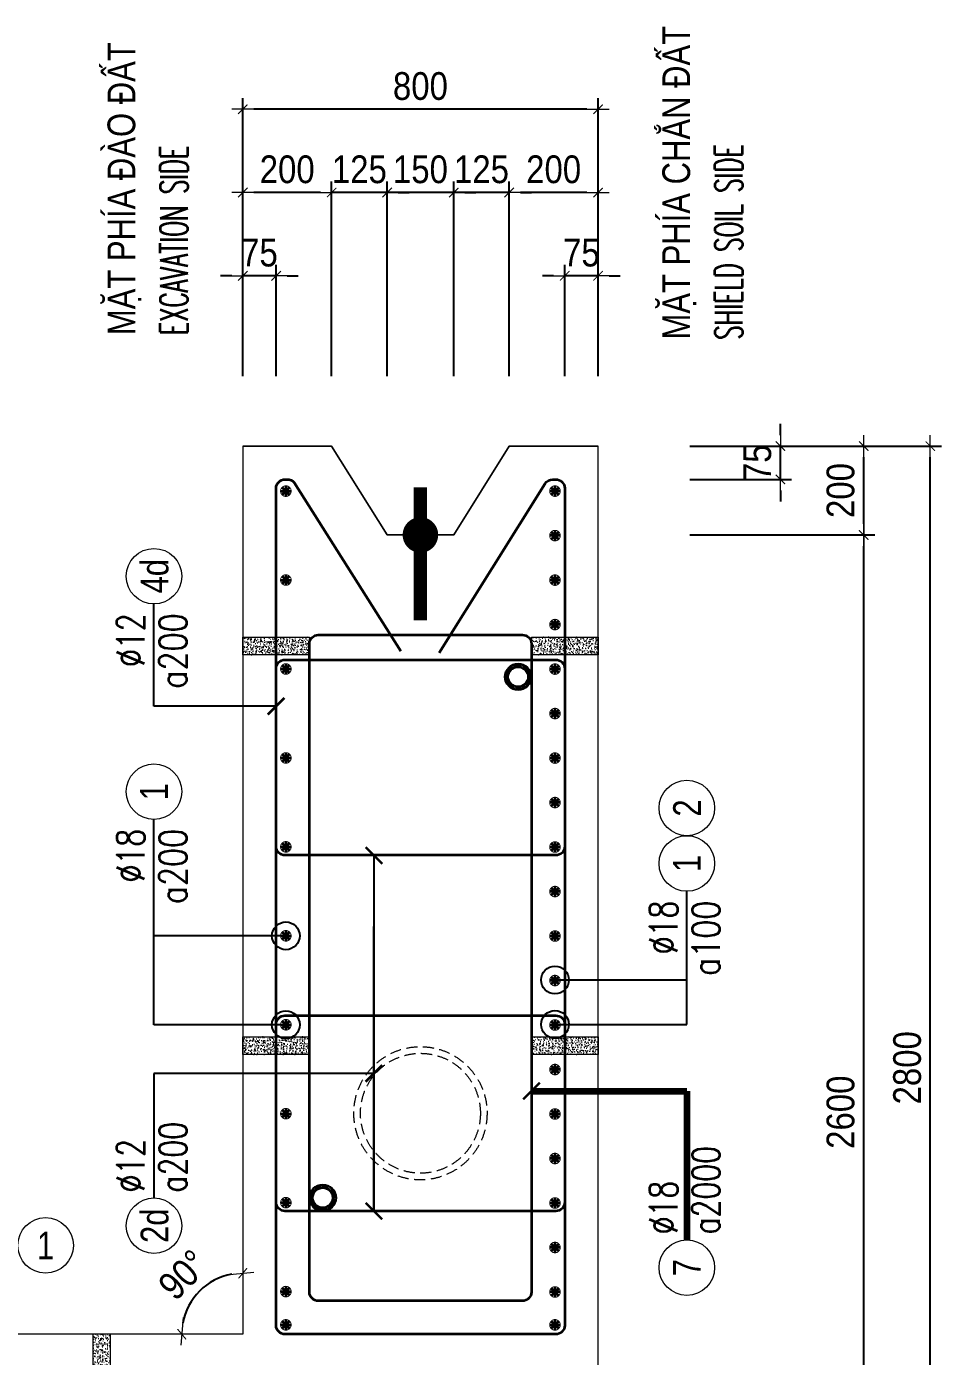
# Model space of a CAD drawing. Header units: millimetres. Extents: x -642477 to 1168880, y -27982 to 330379.
# Drawn here: x 717403 to 723584, y 95502 to 104486 of the extents above; entities that cross this region are included whole.
import ezdxf
from ezdxf.enums import TextEntityAlignment as Align

# ---------------------------------------------------------------- set-up
doc = ezdxf.new("R2010")
doc.units = ezdxf.units.MM
doc.linetypes.add('HIDDEN', pattern=[0.375, 0.25, -0.125])
doc.layers.get('0').update_dxf_attribs({"lineweight": 20})
doc.layers.get('Defpoints').update_dxf_attribs({"color": 151, "lineweight": 9})
for name, color, linetype, lineweight in [('NDC_S_BREAK-LINE', 1, 'Continuous', 15), ('NDC_S_DIAPHGRAM WALL', 3, 'Continuous', 20), ('NDC_S_DIM', 1, 'Continuous', 15), ('NDC_S_ENG TITLE', 3, 'Continuous', 20), ('NDC_S_HATCH MATERIAL', 8, 'Continuous', 13), ('NDC_S_LEADER', 1, 'Continuous', 15), ('NDC_S_LEVEL TEXT', 7, 'Continuous', 20), ('NDC_S_REBAR', 4, 'Continuous', 35), ('NDC_S_VN TEXT', 7, 'Continuous', 20)]:
    doc.layers.add(name, color=color, linetype=linetype, lineweight=lineweight)
doc.layers.add('NDC_S_REBAR DES.', color=2, linetype='Continuous')
doc.styles.add('ARIAL', font='arial.ttf', dxfattribs={"width": 0.8})
doc.styles.add('NDC_ARIAL', font='arial.ttf', dxfattribs={"width": 0.85})
doc.styles.add('NDC_DIM', font='', dxfattribs={"width": 0.75})
doc.styles.add('NDC_EN TXT', font='romans.shx', dxfattribs={"width": 0.8})
doc.styles.get('NDC_DIM').set_extended_font_data('Dotum')
doc.dimstyles.new('A1-NDC-1-25 (x3)', dxfattribs={"dimscale": 75, "dimtxt": 2.5, "dimasz": 1, "dimexe": 1, "dimexo": 0, "dimgap": 0.8, "dimtad": 1, "dimdec": 0, "dimlfac": 0.333333, "dimdsep": 46, "dimtxsty": 'NDC_ARIAL', "dimblk": 'DIMMARK', "dimcen": 49999.938995, "dimdle": 1.5, "dimclrd": 1, "dimclre": 1, "dimclrt": 3, "dimadec": 0, "dimazin": 0, "dimtfac": 1, "dimtdec": 0, "dimtix": 1, "dimtmove": 2, "dimatfit": 3, "dimfxl": 1, "dimarcsym": 0})
doc.dimstyles.new('NDC_dim_25', dxfattribs={"dimscale": 25, "dimtxt": 2.2, "dimasz": 1.5, "dimexe": 1.5, "dimexo": 2.5, "dimgap": 1, "dimtad": 1, "dimdec": 0, "dimzin": 0, "dimdsep": 46, "dimtxsty": 'NDC_DIM', "dimblk": 'DIMMARK', "dimcen": 0.09, "dimdle": 1.2, "dimclrd": 1, "dimclre": 1, "dimclrt": 3, "dimadec": 0, "dimazin": 0, "dimtfac": 1, "dimtdec": 0, "dimtix": 1, "dimtofl": 0, "dimtmove": 0, "dimatfit": 3, "dimfxl": 6, "dimfxlon": 1, "dimtolj": 1, "dimtzin": 0, "dimarcsym": 0})

# ---------------------------------------------------------------- blocks, each defined once
blk = doc.blocks.new('con ke BT')
at = {"layer": 'NDC_S_HATCH MATERIAL'}
h = blk.add_hatch(dxfattribs=at)
h.set_pattern_fill('AR-CONC', color=256, scale=2)
h.set_pattern_definition([(50, (0, 0), (14.3452037, -1.2550427), [1.5, -16.5]), (355, (0, 0), (-2.7750267, 15.0438427), [1.2, -13.2]), (100.451444, (1.195, -0.105), (11.570177, 13.7888), [1.274804, -14.0228422]), (46.1842, (0, 4), (21.3448266, -3.3103856), [2.25, -24.75]), (96.635635, (1.779, 3.724), (18.693239, 19.482372), [1.912207, -21.034275]), (351.184164, (0, 4), (18.693239, 19.482372), [1.8, -19.8]), (21, (2, 3), (11.938141, -8.0523778), [1.5, -16.5]), (326, (2, 3), (4.8663066, 14.503001), [1.2, -13.2]), (71.451445, (2.995, 2.329), (16.8044475, 6.450623), [1.274804, -14.0228422]), (37.5, (0, 0), (0.2431971, 6.6578771), [0, -13.04, 0, -13.4, 0, -13.25]), (7.5, (0, 0), (5.2613907, 7.8882342), [0, -7.64, 0, -12.74, 0, -5.05]), (327.5, (-4.46, 0), (10.6764487, -0.45109743), [0, -5, 0, -15.6, 0, -20.7]), (317.5, (-6.46, 0), (11.6637234, 2.0020996), [0, -6.5, 0, -10.36, 0, -14.7])])
h.paths.add_polyline_path([(-7076.9, 51430.9), (-7116.9, 51430.9), (-7116.9, 51280.9), (-7076.9, 51280.9)])
at = {"layer": 'NDC_S_BREAK-LINE'}
blk.add_lwpolyline([(-7116.9, 51430.9), (-7116.9, 51280.9), (-7076.9, 51280.9), (-7076.9, 51430.9)], close=True, dxfattribs=at)
blk = doc.blocks.new('*U1086')
at = {"layer": 'NDC_S_LEADER', "xscale": 3, "yscale": 3, "zscale": 3}
blk.add_blockref('con ke BT', (21290.7, -154067.7), dxfattribs=at)
blk = doc.blocks.new('*U1079')
at = {"layer": 'NDC_S_DIM', "color": 0, "linetype": 'ByBlock', "lineweight": -2, "transparency": 16777216}
blk.add_blockref('*U1086', (8100, 0), dxfattribs=at)
blk = doc.blocks.new('*U366')
blk.add_circle((2.5, 0), 2.5)
at = {"layer": 'NDC_S_VN TEXT', "color": 3, "style": 'NDC_EN TXT'}
for tag, width, p in [('DK2', 0.75, (-0.85, 0.85)), ('KC2', 0.8, (-0.85, -2.97))]:
    blk.add_attdef(tag, text='', height=2.5, dxfattribs=dict(at, width=width)).set_placement(p, align=Align.RIGHT)
at = {"layer": 'NDC_S_VN TEXT', "color": 7, "style": 'ARIAL', "width": 0.8}
blk.add_attdef('SH3', text='', height=2.5, dxfattribs=at).set_placement((2.5, 0), align=Align.MIDDLE)
blk = doc.blocks.new('DIMMARK')
at = {"layer": 'NDC_S_DIM', "color": 1}
blk.add_line((-1.5, 0), (1, 0), dxfattribs=at)
at = {"layer": 'NDC_S_DIM', "color": 2, "const_width": 0.1}
blk.add_lwpolyline([(-0.424, -0.424), (0.424, 0.424)], dxfattribs=at)
blk = doc.blocks.new('Ong sieu am')
at = {"layer": 'NDC_S_HATCH MATERIAL'}
h = blk.add_hatch(dxfattribs=at)
h.set_pattern_fill('ANSI31', color=256, scale=20)
h.set_pattern_definition([(45, (0, 0), (-1.76776695, 1.76776695), [])])
h.paths.add_polyline_path([(-7119.3, 51158.9, 1), (-7179.3, 51158.9, 1)])
h.paths.add_polyline_path([(-7171.3, 51158.9, -1), (-7127.3, 51158.9, -1)], flags=16)
at = {"layer": 'NDC_S_REBAR DES.'}
for radius in [30, 22]:
    blk.add_circle((-7149.3, 51158.9), radius, dxfattribs=at)
blk = doc.blocks.new('ong do BT')
at = {"layer": 'NDC_S_HATCH MATERIAL', "linetype": 'HIDDEN', "ltscale": 100}
for radius in [150, 135]:
    blk.add_circle((-6323.7, 51237.8), radius, dxfattribs=at)
blk = doc.blocks.new('*U1100')
at = {"layer": 'NDC_S_LEADER', "xscale": 3, "yscale": 3, "zscale": 3}
blk.add_blockref('con ke BT', (21290.7, -154067.7), dxfattribs=at)
blk = doc.blocks.new('*U1101')
at = {"layer": 'NDC_S_DIM', "color": 0, "linetype": 'ByBlock', "lineweight": -2, "transparency": 16777216}
for p in [(0, 0), (2700, 0)]:
    blk.add_blockref('*U1100', p, dxfattribs=at)
blk = doc.blocks.new('*U1102')
at = {"layer": 'NDC_S_LEADER', "xscale": 3, "yscale": 3, "zscale": 3}
blk.add_blockref('con ke BT', (21290.7, -154067.7), dxfattribs=at)
blk = doc.blocks.new('*U1103')
at = {"layer": 'NDC_S_DIM', "color": 0, "linetype": 'ByBlock', "lineweight": -2, "transparency": 16777216}
for p in [(0, 0), (2700, 0)]:
    blk.add_blockref('*U1102', p, dxfattribs=at)
blk = doc.blocks.new('*U367')
blk.add_circle((-2.5, 0), 2.5)
at = {"layer": 'NDC_S_VN TEXT', "color": 3, "style": 'NDC_EN TXT', "width": 0.75}
for tag, p in [('DK1', (0.5, 0.85)), ('KC1', (0.5, -2.97))]:
    blk.add_attdef(tag, p, '', height=2.5, dxfattribs=at)
at = {"layer": 'NDC_S_VN TEXT', "color": 7, "style": 'ARIAL', "width": 0.8}
blk.add_attdef('SH2', text='', height=2.5, dxfattribs=at).set_placement((-2.5, 0), align=Align.MIDDLE)
blk = doc.blocks.new('kata_block_THEP')
at = {"layer": 'NDC_S_REBAR', "color": 0}
for p, q in [((-0.5, 0), (0.5, 0)), ((-0.35, 0.35), (0.35, -0.35)), ((0.35, 0.35), (-0.35, -0.35)), ((0, 0.5), (0, -0.5))]:
    blk.add_line(p, q, dxfattribs=at)
at = {"layer": 'NDC_S_REBAR', "color": 0, "const_width": 0.0833}
blk.add_lwpolyline([(-0.5, 0, 1), (0.5, 0, 1), (-0.5, 0, 1)], format="xyb", dxfattribs=at)
blk = doc.blocks.new('*U1104')
at = {"layer": 'NDC_S_REBAR', "ltscale": 80, "xscale": 72, "yscale": 72, "zscale": 72}
blk.add_blockref('kata_block_THEP', (0, 0), dxfattribs=at)
blk = doc.blocks.new('*U1105')
at = {"layer": 'NDC_S_LEVEL TEXT', "color": 0, "linetype": 'ByBlock', "lineweight": -2, "transparency": 16777216}
for p in [(0, 0), (600.9, 0), (1201.8, 0), (1802.7, 0), (2403.6, 0), (3004.5, 0), (3605.4, 0), (4206.3, 0), (4807.2, 0), (5408.1, 0)]:
    blk.add_blockref('*U1104', p, dxfattribs=at)
blk = doc.blocks.new('*U1106')
at = {"layer": 'NDC_S_REBAR', "ltscale": 80, "xscale": 72, "yscale": 72, "zscale": 72}
blk.add_blockref('kata_block_THEP', (0, 0), dxfattribs=at)
blk = doc.blocks.new('*U1107')
at = {"layer": 'NDC_S_LEVEL TEXT', "color": 0, "linetype": 'ByBlock', "lineweight": -2, "transparency": 16777216}
for p in [(0, 0), (300.6, 0), (601.2, 0), (901.8, 0), (1202.4, 0), (1503, 0), (1803.6, 0), (2104.2, 0), (2404.8, 0), (2705.4, 0), (3006, 0), (3306.6, 0), (3607.2, 0), (3907.8, 0), (4208.4, 0), (4509, 0), (4809.6, 0), (5110.2, 0), (5410.8, 0)]:
    blk.add_blockref('*U1106', p, dxfattribs=at)
blk = doc.blocks.new('*D1108')
at = {"layer": 'Defpoints', "color": 0, "ltscale": 100, "transparency": 16777216}
for p in [(720663.9, 103365), (720663.9, 102124.2), (721263.9, 102124.2)]:
    blk.add_point(p, dxfattribs=at)
at = {"layer": 'NDC_S_DIM', "color": 1, "lineweight": -2, "ltscale": 100, "transparency": 16777216}
for p, q in [((720663.9, 102124.2), (720663.9, 103440)), ((721263.9, 102124.2), (721263.9, 103440)), ((721188.9, 103365), (720738.9, 103365))]:
    blk.add_line(p, q, dxfattribs=at)
at = {"layer": 'NDC_S_DIM', "color": 1, "lineweight": -2, "ltscale": 100, "transparency": 16777216, "xscale": 75, "yscale": 75, "zscale": 75, "rotation": 180}
blk.add_blockref('DIMMARK', (720663.9, 103365), dxfattribs=at)
at = {"layer": 'NDC_S_DIM', "color": 1, "lineweight": -2, "ltscale": 100, "transparency": 16777216, "xscale": 75, "yscale": 75, "zscale": 75}
blk.add_blockref('DIMMARK', (721263.9, 103365), dxfattribs=at)
at = {"layer": 'NDC_S_DIM', "color": 3, "ltscale": 100, "transparency": 16777216, "insert": (720963.9, 103520.7), "char_height": 187.5, "attachment_point": 5, "style": 'NDC_ARIAL'}
blk.add_mtext('200', dxfattribs=at)
blk = doc.blocks.new('*D1109')
at = {"layer": 'Defpoints', "color": 0, "ltscale": 100, "transparency": 16777216}
for p in [(720288.9, 103365), (720288.9, 102124.2), (720663.9, 102124.2)]:
    blk.add_point(p, dxfattribs=at)
at = {"layer": 'NDC_S_DIM', "color": 1, "lineweight": -2, "ltscale": 100, "transparency": 16777216}
for p, q in [((720288.9, 102124.2), (720288.9, 103440)), ((720663.9, 102124.2), (720663.9, 103440)), ((720213.9, 103365), (720138.9, 103365)), ((720663.9, 103365), (720288.9, 103365)), ((720738.9, 103365), (720813.9, 103365))]:
    blk.add_line(p, q, dxfattribs=at)
at = {"layer": 'NDC_S_DIM', "color": 1, "lineweight": -2, "ltscale": 100, "transparency": 16777216, "xscale": 75, "yscale": 75, "zscale": 75}
blk.add_blockref('DIMMARK', (720288.9, 103365), dxfattribs=at)
at = {"layer": 'NDC_S_DIM', "color": 1, "lineweight": -2, "ltscale": 100, "transparency": 16777216, "xscale": 75, "yscale": 75, "zscale": 75, "rotation": 180}
blk.add_blockref('DIMMARK', (720663.9, 103365), dxfattribs=at)
at = {"layer": 'NDC_S_DIM', "color": 3, "ltscale": 100, "transparency": 16777216, "insert": (720476.4, 103520.7), "char_height": 187.5, "attachment_point": 5, "style": 'NDC_ARIAL'}
blk.add_mtext('125', dxfattribs=at)
blk = doc.blocks.new('*D1110')
at = {"layer": 'Defpoints', "color": 0, "ltscale": 100, "transparency": 16777216}
for p in [(719838.9, 103365), (719838.9, 102124.2), (720288.9, 102124.2)]:
    blk.add_point(p, dxfattribs=at)
at = {"layer": 'NDC_S_DIM', "color": 1, "lineweight": -2, "ltscale": 100, "transparency": 16777216}
for p, q in [((719838.9, 102124.2), (719838.9, 103440)), ((720288.9, 102124.2), (720288.9, 103440)), ((719763.9, 103365), (719688.9, 103365)), ((720288.9, 103365), (719838.9, 103365)), ((720363.9, 103365), (720438.9, 103365))]:
    blk.add_line(p, q, dxfattribs=at)
at = {"layer": 'NDC_S_DIM', "color": 1, "lineweight": -2, "ltscale": 100, "transparency": 16777216, "xscale": 75, "yscale": 75, "zscale": 75}
blk.add_blockref('DIMMARK', (719838.9, 103365), dxfattribs=at)
at = {"layer": 'NDC_S_DIM', "color": 1, "lineweight": -2, "ltscale": 100, "transparency": 16777216, "xscale": 75, "yscale": 75, "zscale": 75, "rotation": 180}
blk.add_blockref('DIMMARK', (720288.9, 103365), dxfattribs=at)
at = {"layer": 'NDC_S_DIM', "color": 3, "ltscale": 100, "transparency": 16777216, "insert": (720063.9, 103520.7), "char_height": 187.5, "attachment_point": 5, "style": 'NDC_ARIAL'}
blk.add_mtext('150', dxfattribs=at)
blk = doc.blocks.new('*D1111')
at = {"layer": 'Defpoints', "color": 0, "ltscale": 100, "transparency": 16777216}
for p in [(719463.9, 103365), (719463.9, 102124.2), (719838.9, 102124.2)]:
    blk.add_point(p, dxfattribs=at)
at = {"layer": 'NDC_S_DIM', "color": 1, "lineweight": -2, "ltscale": 100, "transparency": 16777216}
for p, q in [((719463.9, 102124.2), (719463.9, 103440)), ((719838.9, 102124.2), (719838.9, 103440)), ((719388.9, 103365), (719313.9, 103365)), ((719838.9, 103365), (719463.9, 103365)), ((719913.9, 103365), (719988.9, 103365))]:
    blk.add_line(p, q, dxfattribs=at)
at = {"layer": 'NDC_S_DIM', "color": 1, "lineweight": -2, "ltscale": 100, "transparency": 16777216, "xscale": 75, "yscale": 75, "zscale": 75}
blk.add_blockref('DIMMARK', (719463.9, 103365), dxfattribs=at)
at = {"layer": 'NDC_S_DIM', "color": 1, "lineweight": -2, "ltscale": 100, "transparency": 16777216, "xscale": 75, "yscale": 75, "zscale": 75, "rotation": 180}
blk.add_blockref('DIMMARK', (719838.9, 103365), dxfattribs=at)
at = {"layer": 'NDC_S_DIM', "color": 3, "ltscale": 100, "transparency": 16777216, "insert": (719651.4, 103520.7), "char_height": 187.5, "attachment_point": 5, "style": 'NDC_ARIAL'}
blk.add_mtext('125', dxfattribs=at)
blk = doc.blocks.new('*D1112')
at = {"layer": 'Defpoints', "color": 0, "ltscale": 100, "transparency": 16777216}
for p in [(718863.9, 103365), (718863.9, 102124.2), (719463.9, 102124.2)]:
    blk.add_point(p, dxfattribs=at)
at = {"layer": 'NDC_S_DIM', "color": 1, "lineweight": -2, "ltscale": 100, "transparency": 16777216}
for p, q in [((718863.9, 102124.2), (718863.9, 103440)), ((719463.9, 102124.2), (719463.9, 103440)), ((719388.9, 103365), (718938.9, 103365))]:
    blk.add_line(p, q, dxfattribs=at)
at = {"layer": 'NDC_S_DIM', "color": 1, "lineweight": -2, "ltscale": 100, "transparency": 16777216, "xscale": 75, "yscale": 75, "zscale": 75, "rotation": 180}
blk.add_blockref('DIMMARK', (718863.9, 103365), dxfattribs=at)
at = {"layer": 'NDC_S_DIM', "color": 1, "lineweight": -2, "ltscale": 100, "transparency": 16777216, "xscale": 75, "yscale": 75, "zscale": 75}
blk.add_blockref('DIMMARK', (719463.9, 103365), dxfattribs=at)
at = {"layer": 'NDC_S_DIM', "color": 3, "ltscale": 100, "transparency": 16777216, "insert": (719163.9, 103520.7), "char_height": 187.5, "attachment_point": 5, "style": 'NDC_ARIAL'}
blk.add_mtext('200', dxfattribs=at)
blk = doc.blocks.new('*D1113')
at = {"layer": 'Defpoints', "color": 0, "ltscale": 100, "transparency": 16777216}
for p in [(718863.9, 103927.5), (718863.9, 102124.2), (721263.9, 102124.2)]:
    blk.add_point(p, dxfattribs=at)
at = {"layer": 'NDC_S_DIM', "color": 1, "lineweight": -2, "ltscale": 100, "transparency": 16777216}
for p, q in [((718863.9, 102124.2), (718863.9, 104002.5)), ((721263.9, 102124.2), (721263.9, 104002.5)), ((721188.9, 103927.5), (718938.9, 103927.5))]:
    blk.add_line(p, q, dxfattribs=at)
at = {"layer": 'NDC_S_DIM', "color": 1, "lineweight": -2, "ltscale": 100, "transparency": 16777216, "xscale": 75, "yscale": 75, "zscale": 75, "rotation": 180}
blk.add_blockref('DIMMARK', (718863.9, 103927.5), dxfattribs=at)
at = {"layer": 'NDC_S_DIM', "color": 1, "lineweight": -2, "ltscale": 100, "transparency": 16777216, "xscale": 75, "yscale": 75, "zscale": 75}
blk.add_blockref('DIMMARK', (721263.9, 103927.5), dxfattribs=at)
at = {"layer": 'NDC_S_DIM', "color": 3, "ltscale": 100, "transparency": 16777216, "insert": (720063.9, 104083.2), "char_height": 187.5, "attachment_point": 5, "style": 'NDC_ARIAL'}
blk.add_mtext('800', dxfattribs=at)
blk = doc.blocks.new('*D1114')
at = {"layer": 'Defpoints', "color": 0, "ltscale": 100, "transparency": 16777216}
for p in [(721038.9, 102802.5), (721038.9, 102124.2), (721263.9, 102124.2)]:
    blk.add_point(p, dxfattribs=at)
at = {"layer": 'NDC_S_DIM', "color": 1, "lineweight": -2, "ltscale": 100, "transparency": 16777216}
for p, q in [((721038.9, 102124.2), (721038.9, 102877.5)), ((721263.9, 102124.2), (721263.9, 102877.5)), ((720963.9, 102802.5), (720888.9, 102802.5)), ((721263.9, 102802.5), (721038.9, 102802.5)), ((721338.9, 102802.5), (721413.9, 102802.5))]:
    blk.add_line(p, q, dxfattribs=at)
at = {"layer": 'NDC_S_DIM', "color": 1, "lineweight": -2, "ltscale": 100, "transparency": 16777216, "xscale": 75, "yscale": 75, "zscale": 75}
blk.add_blockref('DIMMARK', (721038.9, 102802.5), dxfattribs=at)
at = {"layer": 'NDC_S_DIM', "color": 1, "lineweight": -2, "ltscale": 100, "transparency": 16777216, "xscale": 75, "yscale": 75, "zscale": 75, "rotation": 180}
blk.add_blockref('DIMMARK', (721263.9, 102802.5), dxfattribs=at)
at = {"layer": 'NDC_S_DIM', "color": 3, "ltscale": 100, "transparency": 16777216, "insert": (721151.4, 102957.8), "char_height": 187.5, "attachment_point": 5, "style": 'NDC_ARIAL'}
blk.add_mtext('75', dxfattribs=at)
blk = doc.blocks.new('*D1115')
at = {"layer": 'Defpoints', "color": 0, "ltscale": 100, "transparency": 16777216}
for p in [(718863.9, 102802.5), (718863.9, 102124.2), (719088.9, 102124.2)]:
    blk.add_point(p, dxfattribs=at)
at = {"layer": 'NDC_S_DIM', "color": 1, "lineweight": -2, "ltscale": 100, "transparency": 16777216}
for p, q in [((718863.9, 102124.2), (718863.9, 102877.5)), ((719088.9, 102124.2), (719088.9, 102877.5)), ((718788.9, 102802.5), (718713.9, 102802.5)), ((719088.9, 102802.5), (718863.9, 102802.5)), ((719163.9, 102802.5), (719238.9, 102802.5))]:
    blk.add_line(p, q, dxfattribs=at)
at = {"layer": 'NDC_S_DIM', "color": 1, "lineweight": -2, "ltscale": 100, "transparency": 16777216, "xscale": 75, "yscale": 75, "zscale": 75}
blk.add_blockref('DIMMARK', (718863.9, 102802.5), dxfattribs=at)
at = {"layer": 'NDC_S_DIM', "color": 1, "lineweight": -2, "ltscale": 100, "transparency": 16777216, "xscale": 75, "yscale": 75, "zscale": 75, "rotation": 180}
blk.add_blockref('DIMMARK', (719088.9, 102802.5), dxfattribs=at)
at = {"layer": 'NDC_S_DIM', "color": 3, "ltscale": 100, "transparency": 16777216, "insert": (718976.4, 102957.8), "char_height": 187.5, "attachment_point": 5, "style": 'NDC_ARIAL'}
blk.add_mtext('75', dxfattribs=at)
blk = doc.blocks.new('*D1117')
at = {"layer": 'Defpoints', "color": 0, "ltscale": 100, "transparency": 16777216}
for p in [(721883.6, 101651.6), (722496.1, 101651.6), (721883.6, 101426.6)]:
    blk.add_point(p, dxfattribs=at)
at = {"layer": 'NDC_S_DIM', "color": 1, "lineweight": -2, "ltscale": 100, "transparency": 16777216}
for p, q in [((722496.1, 101726.6), (722496.1, 101801.6)), ((721883.6, 101651.6), (722571.1, 101651.6)), ((722496.1, 101426.6), (722496.1, 101651.6)), ((721883.6, 101426.6), (722571.1, 101426.6)), ((722496.1, 101351.6), (722496.1, 101276.6))]:
    blk.add_line(p, q, dxfattribs=at)
at = {"layer": 'NDC_S_DIM', "color": 1, "lineweight": -2, "ltscale": 100, "transparency": 16777216, "xscale": 75, "yscale": 75, "zscale": 75}
for p, rotation in [((722496.1, 101651.6), 270), ((722496.1, 101426.6), 90)]:
    blk.add_blockref('DIMMARK', p, dxfattribs=dict(at, rotation=rotation))
at = {"layer": 'NDC_S_DIM', "color": 3, "ltscale": 100, "transparency": 16777216, "insert": (722340.8, 101539.1), "char_height": 187.5, "attachment_point": 5, "rotation": 90, "style": 'NDC_ARIAL'}
blk.add_mtext('75', dxfattribs=at)
blk = doc.blocks.new('*D1118')
at = {"layer": 'Defpoints', "color": 0, "ltscale": 100, "transparency": 16777216}
for p in [(721883.6, 101051.6), (723058.6, 101051.6), (721883.6, 93251.6)]:
    blk.add_point(p, dxfattribs=at)
at = {"layer": 'NDC_S_DIM', "color": 1, "lineweight": -2, "ltscale": 100, "transparency": 16777216}
for p, q in [((721883.6, 101051.6), (723133.6, 101051.6)), ((723058.6, 93326.6), (723058.6, 100976.6)), ((721883.6, 93251.6), (723133.6, 93251.6))]:
    blk.add_line(p, q, dxfattribs=at)
at = {"layer": 'NDC_S_DIM', "color": 1, "lineweight": -2, "ltscale": 100, "transparency": 16777216, "xscale": 75, "yscale": 75, "zscale": 75}
for p, rotation in [((723058.6, 101051.6), 90), ((723058.6, 93251.6), 270)]:
    blk.add_blockref('DIMMARK', p, dxfattribs=dict(at, rotation=rotation))
at = {"layer": 'NDC_S_DIM', "color": 3, "ltscale": 100, "transparency": 16777216, "insert": (722902.9, 97151.6), "char_height": 187.5, "attachment_point": 5, "rotation": 90, "style": 'NDC_ARIAL'}
blk.add_mtext('2600', dxfattribs=at)
blk = doc.blocks.new('*D1119')
at = {"layer": 'Defpoints', "color": 0, "ltscale": 100, "transparency": 16777216}
for p in [(721883.6, 101651.6), (723058.6, 101651.6), (721883.6, 101051.6)]:
    blk.add_point(p, dxfattribs=at)
at = {"layer": 'NDC_S_DIM', "color": 1, "lineweight": -2, "ltscale": 100, "transparency": 16777216}
for p, q in [((721883.6, 101651.6), (723133.6, 101651.6)), ((723058.6, 101126.6), (723058.6, 101576.6)), ((721883.6, 101051.6), (723133.6, 101051.6))]:
    blk.add_line(p, q, dxfattribs=at)
at = {"layer": 'NDC_S_DIM', "color": 1, "lineweight": -2, "ltscale": 100, "transparency": 16777216, "xscale": 75, "yscale": 75, "zscale": 75}
for p, rotation in [((723058.6, 101651.6), 90), ((723058.6, 101051.6), 270)]:
    blk.add_blockref('DIMMARK', p, dxfattribs=dict(at, rotation=rotation))
at = {"layer": 'NDC_S_DIM', "color": 3, "ltscale": 100, "transparency": 16777216, "insert": (722902.9, 101351.6), "char_height": 187.5, "attachment_point": 5, "rotation": 90, "style": 'NDC_ARIAL'}
blk.add_mtext('200', dxfattribs=at)
blk = doc.blocks.new('*D1120')
at = {"layer": 'Defpoints', "color": 0, "ltscale": 100, "transparency": 16777216}
for p in [(721883.6, 101651.6), (723508.6, 101651.6), (721883.6, 93251.6)]:
    blk.add_point(p, dxfattribs=at)
at = {"layer": 'NDC_S_DIM', "color": 1, "lineweight": -2, "ltscale": 100, "transparency": 16777216}
for p, q in [((721883.6, 101651.6), (723583.6, 101651.6)), ((723508.6, 93326.6), (723508.6, 101576.6)), ((721883.6, 93251.6), (723583.6, 93251.6))]:
    blk.add_line(p, q, dxfattribs=at)
at = {"layer": 'NDC_S_DIM', "color": 1, "lineweight": -2, "ltscale": 100, "transparency": 16777216, "xscale": 75, "yscale": 75, "zscale": 75}
for p, rotation in [((723508.6, 101651.6), 90), ((723508.6, 93251.6), 270)]:
    blk.add_blockref('DIMMARK', p, dxfattribs=dict(at, rotation=rotation))
at = {"layer": 'NDC_S_DIM', "color": 3, "ltscale": 100, "transparency": 16777216, "insert": (723352.9, 97451.6), "char_height": 187.5, "attachment_point": 5, "rotation": 90, "style": 'NDC_ARIAL'}
blk.add_mtext('2800', dxfattribs=at)
blk = doc.blocks.new('*D1121')
at = {"layer": 'Defpoints', "color": 0, "ltscale": 100, "transparency": 16777216}
for p in [(718863.9, 101651.6), (718657.8, 96008.5), (708461.4, 95651.6), (718863.9, 95651.6), (718863.9, 95651.6)]:
    blk.add_point(p, dxfattribs=at)
at = {"layer": 'NDC_S_DIM', "color": 1, "lineweight": -2, "ltscale": 100, "transparency": 16777216}
blk.add_arc((718863.9, 95651.6), 412.2, 100.43948, 169.56052, dxfattribs=at)
at = {"layer": 'NDC_S_DIM', "color": 1, "lineweight": -2, "ltscale": 100, "transparency": 16777216, "xscale": 75, "yscale": 75, "zscale": 75}
for p, rotation in [((718863.9, 96063.8), 5.219738481980111), ((718451.7, 95651.6), 264.7802613223245)]:
    blk.add_blockref('DIMMARK', p, dxfattribs=dict(at, rotation=rotation))
at = {"layer": 'NDC_S_DIM', "color": 3, "ltscale": 100, "transparency": 16777216, "insert": (718462.3, 96053.2), "char_height": 187.5, "attachment_point": 5, "rotation": 45, "style": 'NDC_ARIAL'}
blk.add_mtext('90°', dxfattribs=at)

msp = doc.modelspace()

# ---------------------------------------------------------------- linework, layer by layer
at = {"layer": 'NDC_S_DIAPHGRAM WALL', "ltscale": 0.01}
msp.add_lwpolyline([(708461.4, 93251.6), (721263.9, 93251.6), (721263.9, 101651.6), (720663.9, 101651.6), (720288.9, 101051.6), (719838.9, 101051.6), (719463.9, 101651.6), (718863.9, 101651.6), (718863.9, 95651.6), (708461.4, 95651.6), (708461.4, 95051.6), (707861.4, 94676.6), (707861.4, 94226.6), (708461.4, 93851.6)], close=True, dxfattribs=at)
msp.add_lwpolyline([(718863.9, 101651.6), (719463.9, 101651.6), (719838.9, 101051.6), (720288.9, 101051.6), (720663.9, 101651.6), (721263.9, 101651.6)], dxfattribs=at)
at = {"layer": 'NDC_S_DIAPHGRAM WALL', "ltscale": 50, "const_width": 90}
msp.add_lwpolyline([(720063.9, 101373.6), (720063.9, 100473.6)], dxfattribs=at)
at = {"layer": 'NDC_S_DIAPHGRAM WALL', "ltscale": 50, "const_width": 120}
msp.add_lwpolyline([(720063.9, 101111.6, -1), (720063.9, 100991.6, -1)], format="xyb", close=True, dxfattribs=at)
at = {"layer": 'NDC_S_DIM'}
msp.add_circle((721863.9, 99206.9), 187.5, dxfattribs=at)
at = {"layer": 'NDC_S_REBAR'}
msp.add_lwpolyline([(720189.6, 100255.9), (720906.5, 101398.4, -0.258593), (720957.4, 101426.6), (720978.9, 101426.6, -0.414214), (721038.9, 101366.6), (721038.9, 95711.6, -0.414214), (720978.9, 95651.6), (720968.2, 95651.6), (719156.8, 95651.6), (719148.9, 95651.6, -0.414214), (719088.9, 95711.6), (719088.9, 101366.6, -0.414214), (719148.9, 101426.6), (719164.7, 101426.6, -0.223908), (719211, 101404.8), (719931.9, 100267.2)], format="xyb", dxfattribs=at)
for points in [[(719313.9, 95936.6), (719313.9, 100316.6, -0.414214), (719373.9, 100376.6), (720753.9, 100376.6, -0.414214), (720813.9, 100316.6), (720813.9, 95936.6, -0.414214), (720753.9, 95876.6), (719373.9, 95876.6, -0.414214)], [(719088.9, 98947.2), (719088.9, 100148.5, -0.414214), (719148.9, 100208.5), (720978.9, 100208.5, -0.414214), (721038.9, 100148.5), (721038.9, 98947.2, -0.414214), (720978.9, 98887.2), (719148.9, 98887.2, -0.414214)], [(719088.9, 96543.6), (719088.9, 97744.9, -0.414214), (719148.9, 97804.9), (720978.9, 97804.9, -0.414214), (721038.9, 97744.9), (721038.9, 96543.6, -0.414214), (720978.9, 96483.6), (719148.9, 96483.6, -0.414214)]]:
    msp.add_lwpolyline(points, format="xyb", close=True, dxfattribs=at)

# ---------------------------------------------------------------- block references
at = {"layer": 'NDC_S_DIM', "ltscale": 80, "xscale": 75, "yscale": 75, "zscale": 75, "rotation": 90}
for name, p, values in [('*U366', (718263.9, 100585.1), {'SH3': '4d', 'DK2': '%%c12', 'KC2': 'a200'}), ('*U366', (718263.9, 99129.7), {'SH3': '1', 'DK2': '%%C18', 'KC2': 'a200'}), ('*U366', (721863.9, 98644.4), {'SH3': '1', 'DK2': '%%C18', 'KC2': 'a100'}), ('*U367', (718263.9, 96572), {'SH2': '2d', 'DK1': '%%c12', 'KC1': 'a200'}), ('*U367', (721863.9, 96288.9), {'SH2': '7', 'DK1': '%%C18', 'KC1': 'a2000'})]:
    msp.add_blockref(name, p, dxfattribs=at).add_auto_attribs(values)
at = {"layer": 'NDC_S_DIM', "xscale": -1, "rotation": 90}
for name, p in [('*U1101', (719088.9, 100301.6)), ('*U1103', (721038.9, 100301.6))]:
    msp.add_blockref(name, p, dxfattribs=at)
at = {"layer": 'NDC_S_DIM', "ltscale": 80, "xscale": 75, "yscale": 75, "zscale": 75}
msp.add_blockref('*U366', (717344, 96251.6), dxfattribs=at).add_auto_attribs({'SH3': '1', 'DK2': '%%C18', 'KC2': 'a200'})
at = {"layer": 'NDC_S_DIM'}
msp.add_blockref('*U1079', (709810.8, 95426.6), dxfattribs=at)
at = {"layer": 'NDC_S_LEADER', "xscale": 3, "yscale": 3, "zscale": 3, "rotation": 90}
for name, p in [('Ong sieu am', (874200.5, 121541)), ('ong do BT', (873777.4, 116115.5)), ('Ong sieu am', (872880.5, 118021.4))]:
    msp.add_blockref(name, p, dxfattribs=at)
at = {"layer": 'NDC_S_LEVEL TEXT', "xscale": -1, "rotation": 90}
msp.add_blockref('*U1105', (719154.9, 101347.7), dxfattribs=at)
at = {"layer": 'NDC_S_LEVEL TEXT', "extrusion": (0, 0, -1), "xscale": -1, "zscale": -1, "rotation": 90}
msp.add_blockref('*U1107', (-720972.9, 101347.7), dxfattribs=at)
at = {"layer": 'NDC_S_REBAR', "ltscale": 80, "xscale": -72.00000000000001, "yscale": 72.00000000000001, "zscale": 72, "rotation": 90}
for p in [(719154.9, 95714.8), (720972.9, 95714.8)]:
    msp.add_blockref('kata_block_THEP', p, dxfattribs=at)

# ---------------------------------------------------------------- texts
at = {"layer": 'NDC_S_ENG TITLE', "style": 'NDC_EN TXT', "width": 0.6}
for s, p in [('SHIELD SOIL SIDE', (722146.8, 102372.1)), ('EXCAVATION SIDE', (718398.3, 102401.3))]:
    msp.add_text(s, height=187.5, rotation=90, dxfattribs=at).set_placement(p, align=Align.MIDDLE_LEFT)
at = {"layer": 'NDC_S_LEVEL TEXT', "style": 'NDC_ARIAL', "width": 0.8}
for s, p in [('MẶT PHÍA CHẮN ĐẤT', (721792.1, 102372.1)), ('MẶT PHÍA ĐÀO ĐẤT', (718043.6, 102401.3))]:
    msp.add_text(s, height=187.5, rotation=90, dxfattribs=at).set_placement(p, align=Align.MIDDLE_LEFT)
at = {"layer": 'NDC_S_VN TEXT', "color": 7, "style": 'ARIAL', "width": 0.8}
msp.add_text('2', height=187.5, rotation=90, dxfattribs=at).set_placement((721863.9, 99206.9), align=Align.MIDDLE)

# ---------------------------------------------------------------- dimensions: what is measured, and where the dimension line sits
at = {"layer": 'NDC_S_DIM', "ltscale": 100}
for base, p1, p2, angle, picture, middle in [((718863.9, 103927.5), (721263.9, 102124.2), (718863.9, 102124.2), 180, '*D1113', (720063.9, 104083.2)), ((718863.9, 103365), (719463.9, 102124.2), (718863.9, 102124.2), 180, '*D1112', (719163.9, 103520.7)), ((719463.9, 103365), (719838.9, 102124.2), (719463.9, 102124.2), 180, '*D1111', (719651.4, 103520.7)), ((719838.9, 103365), (720288.9, 102124.2), (719838.9, 102124.2), 180, '*D1110', (720063.9, 103520.7)), ((720288.9, 103365), (720663.9, 102124.2), (720288.9, 102124.2), 180, '*D1109', (720476.4, 103520.7)), ((720663.9, 103365), (721263.9, 102124.2), (720663.9, 102124.2), 180, '*D1108', (720963.9, 103520.7)), ((718863.9, 102802.5), (719088.9, 102124.2), (718863.9, 102124.2), 180, '*D1115', (718976.4, 102957.8)), ((721038.9, 102802.5), (721263.9, 102124.2), (721038.9, 102124.2), 180, '*D1114', (721151.4, 102957.8)), ((722496.1, 101651.6), (721883.6, 101426.6), (721883.6, 101651.6), 90, '*D1117', (722340.8, 101539.1)), ((723058.6, 101651.6), (721883.6, 101051.6), (721883.6, 101651.6), 90, '*D1119', (722902.9, 101351.6)), ((723508.6, 101651.6), (721883.6, 93251.6), (721883.6, 101651.6), 90, '*D1120', (723352.9, 97451.6)), ((723058.6, 101051.6), (721883.6, 93251.6), (721883.6, 101051.6), 90, '*D1118', (722902.9, 97151.6))]:
    dim = msp.add_linear_dim(base=base, p1=p1, p2=p2, angle=angle, dimstyle='A1-NDC-1-25 (x3)', dxfattribs=at)
    dim.commit()
    dim.dimension.update_dxf_attribs({"geometry": picture, "text_midpoint": middle})
dim = msp.add_angular_dim_2l(base=(718657.8, 96008.5), line1=((718863.9, 101651.6), (718863.9, 95651.6)), line2=((718863.9, 95651.6), (708461.4, 95651.6)), dimstyle='A1-NDC-1-25 (x3)', dxfattribs=at)
dim.commit()
dim.dimension.update_dxf_attribs({"geometry": '*D1121', "text_midpoint": (718462.3, 96053.2)})

# ---------------------------------------------------------------- leaders
at = {"layer": 'NDC_S_LEADER'}
for points, override in [([(719088.9, 99894.7), (718263.9, 99894.7), (718263.9, 100585.1)], {"dimasz": 4.5, "dimldrblk": 'ArchTick'}), ([(719154.9, 98343.2), (718263.9, 98343.2), (718263.9, 99129.7)], {"dimasz": 7.5, "dimldrblk": 'DotBlank'}), ([(719154.9, 97742.3), (718263.9, 97742.3), (718263.9, 99129.7)], {"dimasz": 7.5, "dimldrblk": 'DotBlank'}), ([(719749.7, 98886.2), (719749.7, 96483.6)], {"dimasz": 4.5, "dimldrblk": 'ArchTick'}), ([(719749.7, 98886.2), (719749.7, 97446.8)], {"dimasz": 4.5, "dimldrblk": 'ArchTick'}), ([(720972.9, 97744.4), (721863.9, 97744.4), (721863.9, 98644.4)], {"dimasz": 7.5, "dimldrblk": 'DotBlank'}), ([(720972.9, 98045), (721863.9, 98045), (721863.9, 98644.4)], {"dimasz": 7.5, "dimldrblk": 'DotBlank'}), ([(719749.7, 96483.6), (719749.7, 98405.8)], {"dimasz": 4.5, "dimldrblk": 'ArchTick'}), ([(719749.7, 97413.7), (718263.9, 97413.7), (718263.9, 96572)], {"dimasz": 4.5, "dimldrblk": 'ArchTick'}), ([(720813.9, 97294.8), (721863.9, 97294.8), (721863.9, 96288.9)], {"dimasz": 4.5, "dimldrblk": 'ArchTick', "dimlwd": 65533})]:
    msp.add_leader(points, dimstyle='NDC_dim_25', override=override, dxfattribs=at)

doc.saveas('drawing.dxf')
